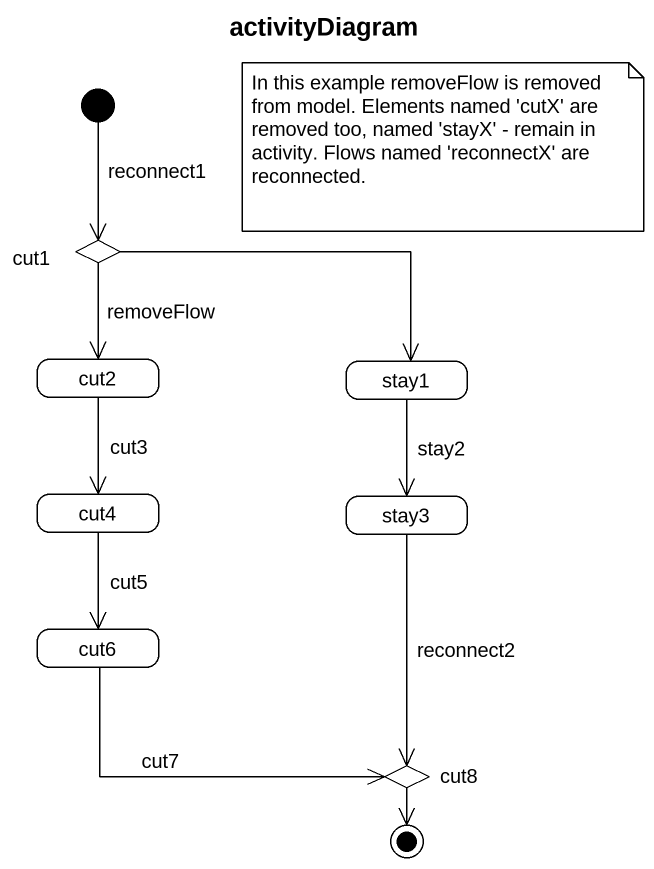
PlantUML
@startuml
title activityDiagram
hide empty description
state cut1 <<choice>>
state cut2
state stay1
state cut4
state stay3
state cut6
state cut8 <<choice>>
[*] --> cut1 : reconnect1
cut1 --> cut2 : removeFlow
cut1 -right-> stay1
cut2 --> cut4 : cut3
stay1 --> stay3 : stay2
cut4 --> cut6 : cut5
stay3 --> cut8 : reconnect2
cut6 -right-> cut8 : cut7
cut8 --> [*]
note as N1
  In this example removeFlow is removed from model. Elements named 'cutX' are removed too, named 'stayX' - remain in activity. Flows named 'reconnectX' are reconnected.
end note
@enduml
